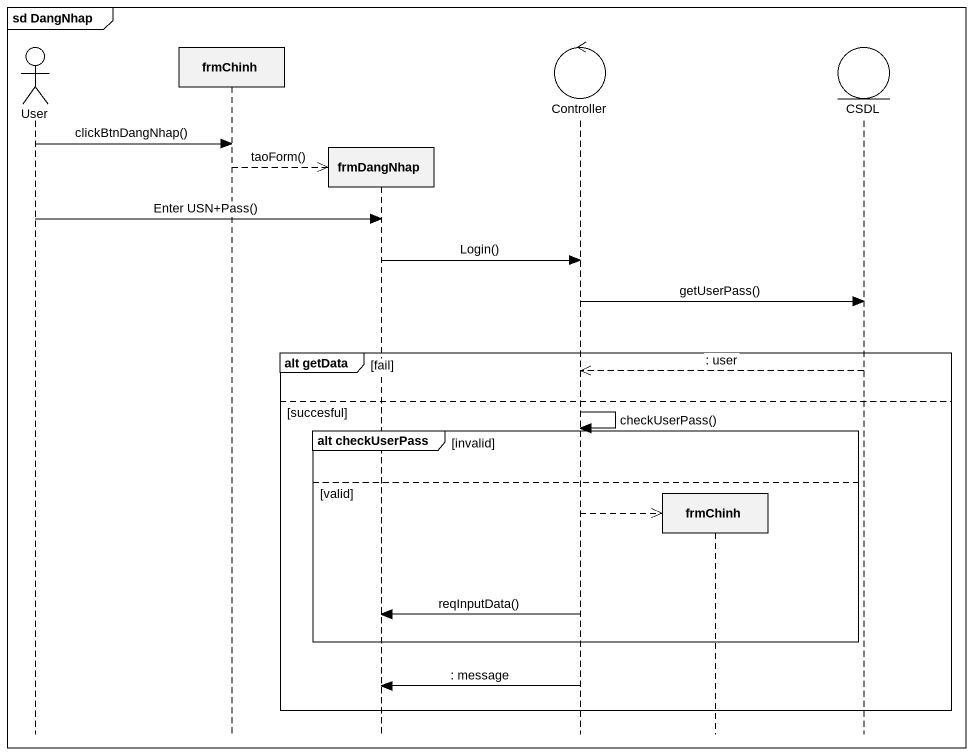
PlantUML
@startuml
mainframe sd DangNhap
hide footbox
actor User
participant frmChinh
participant frmDangNhap
control Controller
participant "frmChinh" as frmChinh_2
entity CSDL

User -> frmChinh : clickBtnDangNhap()
frmChinh -->> frmDangNhap ** : taoForm()
User -> frmDangNhap : Enter USN+Pass()
frmDangNhap -> Controller : Login()
Controller -> CSDL : getUserPass()
group alt getData [fail]
  CSDL -->> Controller : : user
else succesful
  Controller -> Controller : checkUserPass()
  group alt checkUserPass [invalid]
  else valid
    Controller -->> frmChinh_2 **
    Controller -> frmDangNhap : reqInputData()
  end
  Controller -> frmDangNhap : : message
end
@enduml
